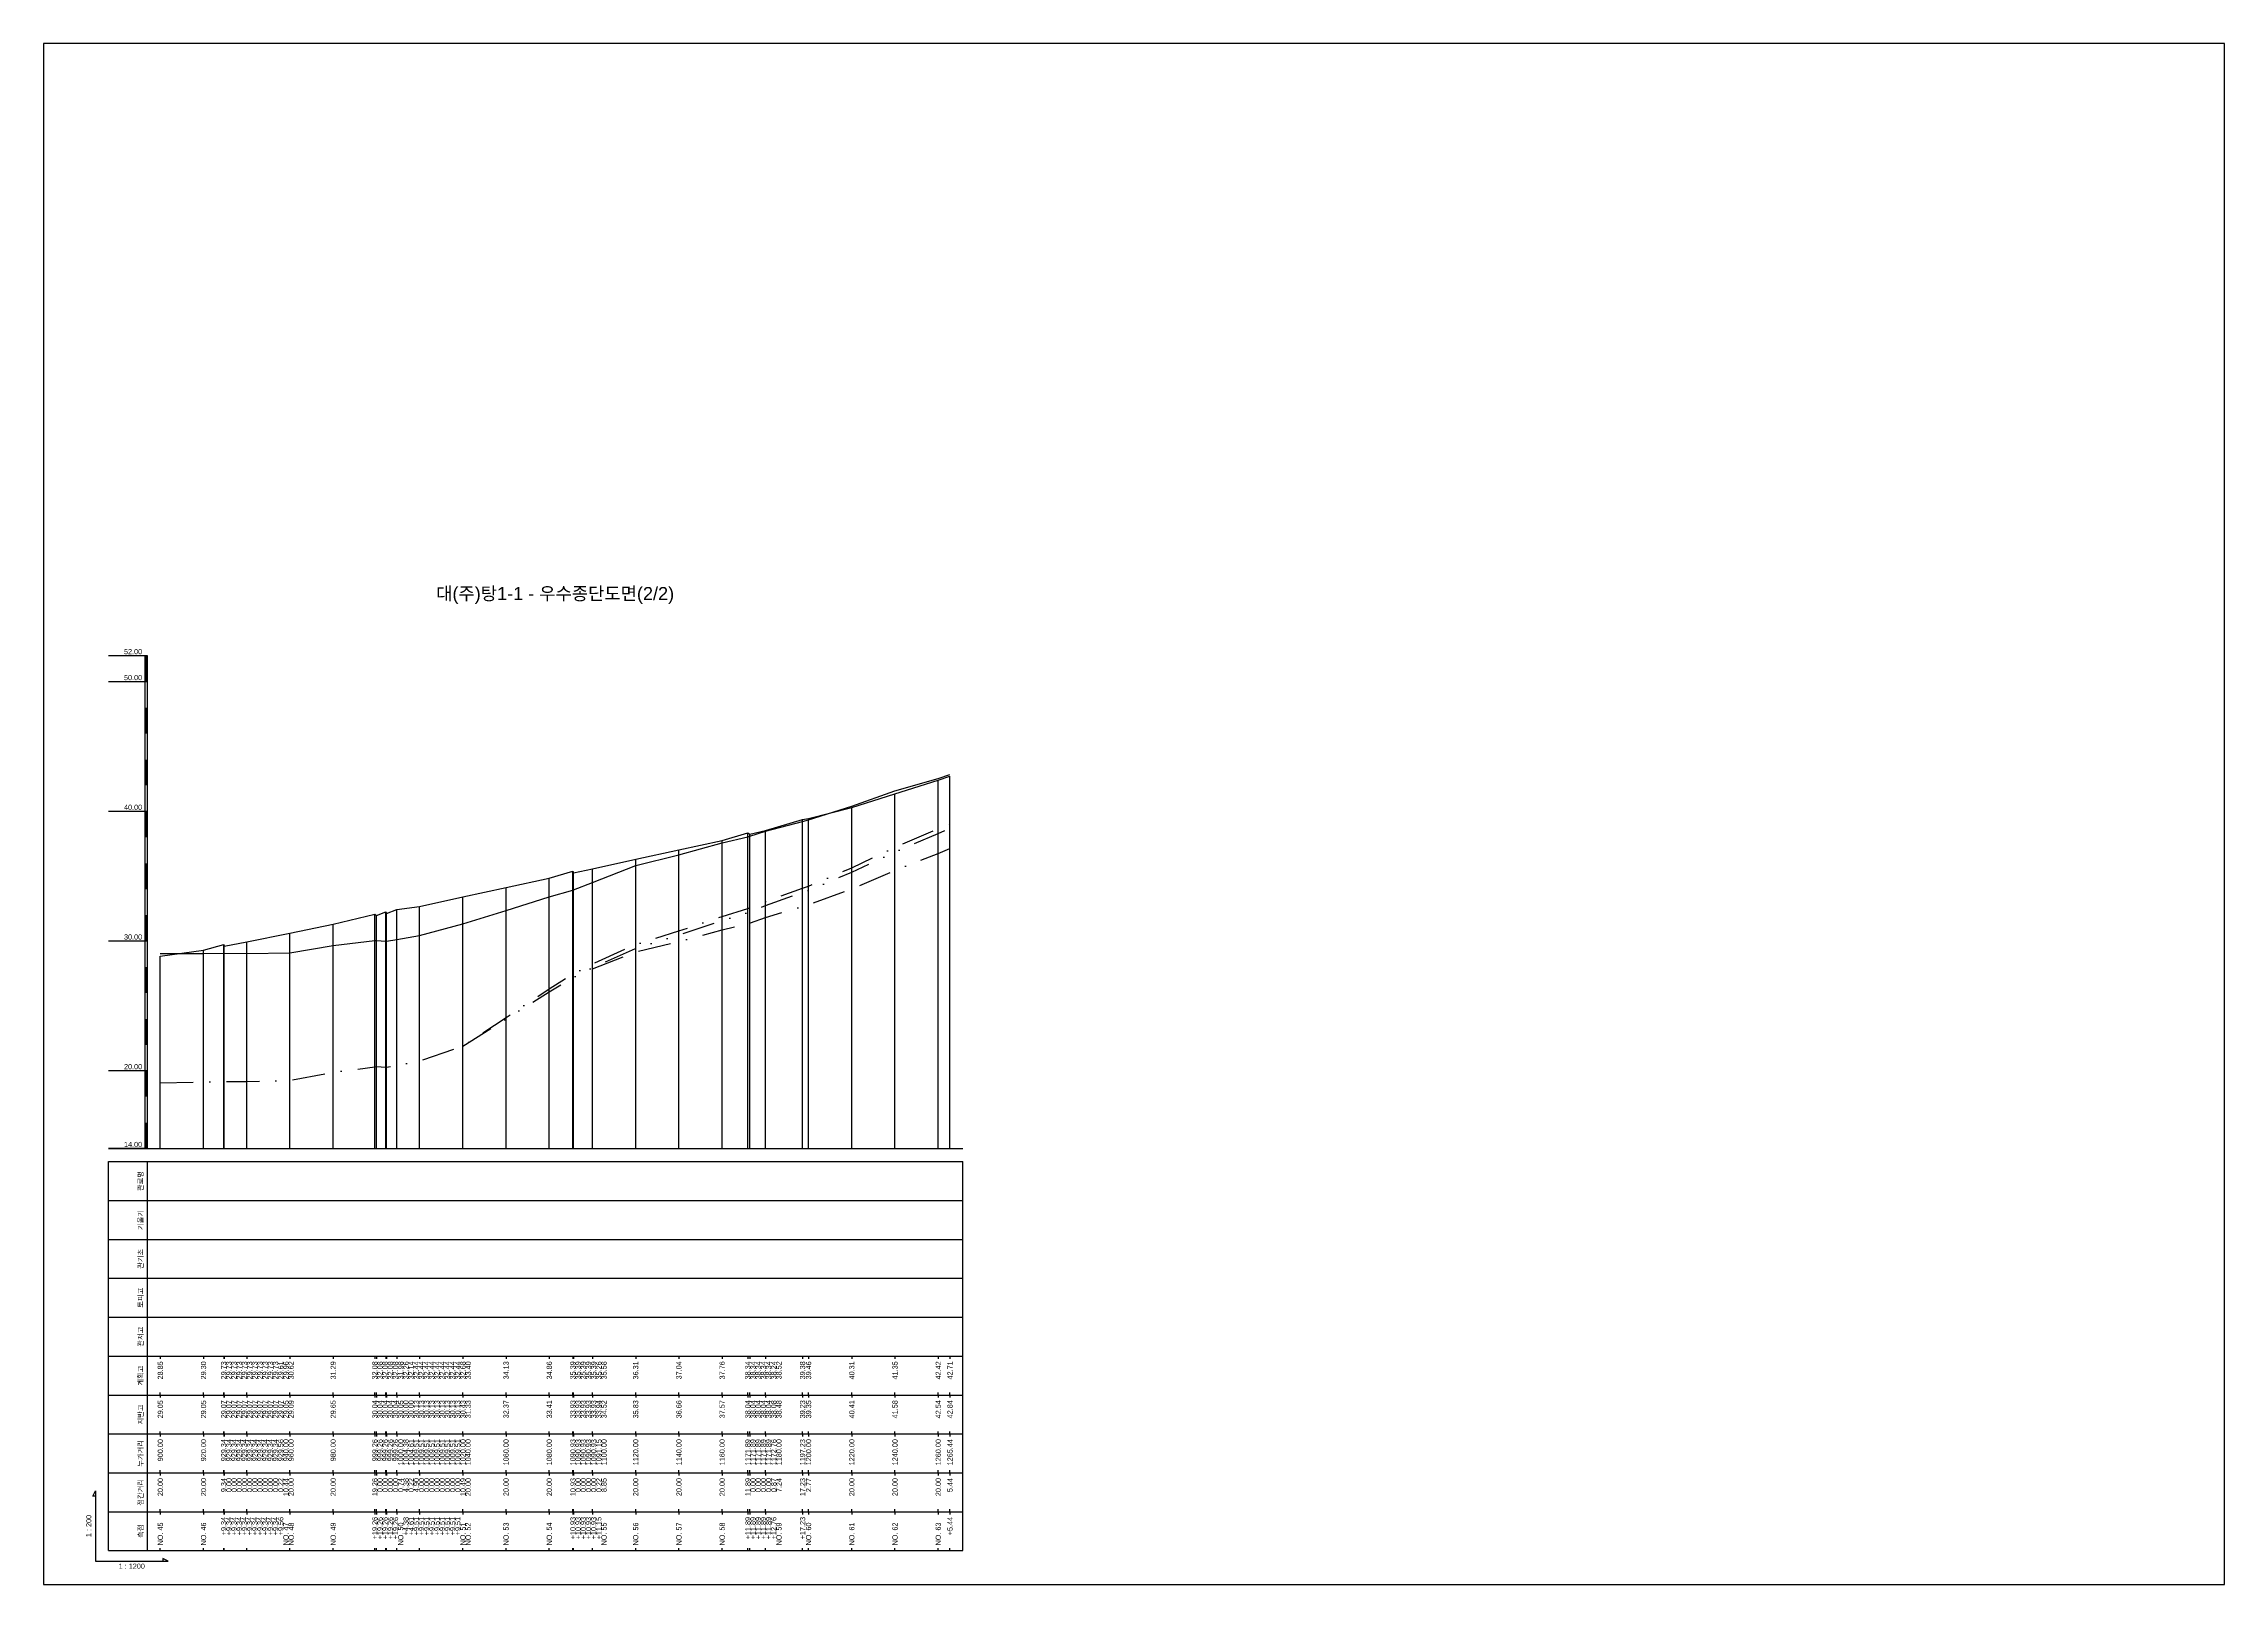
# Model space of a CAD drawing. Header units: millimetres. Extents: x -105495 to 3444, y -108190 to 2013.
# Drawn here: x 1742 to 2583, y -25760 to -25166 of the extents above; entities that cross this region are included whole.
import ezdxf
from ezdxf.enums import TextEntityAlignment as Align

# ---------------------------------------------------------------- set-up
doc = ezdxf.new("R2010")
doc.units = ezdxf.units.MM
for name, pattern in [('BORDER', [44.45, 12.7, -6.35, 12.7, -6.35, 0, -6.35]), ('DASHDOT', [25.4, 12.7, -6.35, 0, -6.35]), ('DIVIDE', [31.75, 12.7, -6.35, 0, -6.35, 0, -6.35])]:
    doc.linetypes.add(name, pattern=pattern)
for name, color, linetype in [('KZ_종단_계획선', 1, 'Continuous'), ('KZ_종단_노선명', 7, 'Continuous'), ('KZ_종단_도각', 7, 'Continuous'), ('KZ_종단_수직선', 7, 'Continuous'), ('KZ_종단_암선1', 56, 'DASHDOT'), ('KZ_종단_암선2', 4, 'DIVIDE'), ('KZ_종단_암선3', 6, 'BORDER'), ('KZ_종단_지반선', 3, 'Continuous'), ('KZ_종단_테이블문자', 7, 'Continuous'), ('KZ_종단_테이블선', 7, 'Continuous'), ('KZ_종단_폴대', 7, 'Continuous')]:
    doc.layers.add(name, color=color, linetype=linetype)
doc.styles.get("Standard").update_dxf_attribs({"font": 'arial.ttf'})

msp = doc.modelspace()

# ---------------------------------------------------------------- linework, layer by layer
at = {"layer": 'KZ_종단_계획선'}
msp.add_lwpolyline([(1787, -25517.77), (1787, -25517.77), (1803.67, -25515.52), (1811.45, -25513.34), (1811.45, -25513.34), (1811.45, -25513.34), (1811.45, -25513.34), (1811.45, -25513.34), (1811.45, -25513.34), (1811.45, -25513.34), (1811.45, -25513.34), (1811.45, -25513.34), (1811.45, -25513.34), (1811.45, -25513.34), (1811.64, -25513.97), (1820.33, -25512.22), (1837, -25508.88), (1853.67, -25505.53), (1869.71, -25501.59), (1869.71, -25501.59), (1869.71, -25501.59), (1869.71, -25501.59), (1869.71, -25501.59), (1870.33, -25502.12), (1873.99, -25500.7), (1874.17, -25501.32), (1878.26, -25499.79), (1878.26, -25499.79), (1878.26, -25499.79), (1878.26, -25499.79), (1878.26, -25499.79), (1878.26, -25499.79), (1878.26, -25499.79), (1878.26, -25499.79), (1878.26, -25499.79), (1887, -25498.6), (1903.67, -25494.98), (1920.33, -25491.35), (1937, -25487.72), (1946.11, -25485.07), (1946.11, -25485.07), (1946.11, -25485.07), (1946.11, -25485.07), (1946.11, -25485.07), (1946.3, -25485.69), (1953.67, -25484.08), (1970.33, -25480.45), (1987, -25476.81), (2003.67, -25473.18), (2013.58, -25470.32), (2013.58, -25470.32), (2013.58, -25470.32), (2013.58, -25470.32), (2013.58, -25470.32), (2014.3, -25470.82), (2020.33, -25469.41), (2034.69, -25465.09), (2037, -25464.7), (2053.67, -25460.44), (2070.33, -25455.25), (2087, -25449.91), (2091.53, -25448.46)], dxfattribs=at)
at = {"layer": 'KZ_종단_도각'}
msp.add_lwpolyline([(1742, -25760), (2583, -25760), (2583, -25166), (1742, -25166)], close=True, dxfattribs=at)
at = {"layer": 'KZ_종단_수직선'}
for p, q in [((2091.53, -25592), (2091.53, -25448.46)), ((2070.33, -25592), (2070.33, -25455.25)), ((2087, -25592), (2087, -25449.91)), ((2034.69, -25592), (2034.69, -25465.09)), ((2037, -25592), (2037, -25464.7)), ((2053.67, -25592), (2053.67, -25460.44)), ((2003.67, -25592), (2003.67, -25473.18)), ((2013.57, -25592), (2013.57, -25470.32)), ((2013.57, -25592), (2013.57, -25470.32)), ((2013.57, -25592), (2013.57, -25470.32)), ((2013.57, -25592), (2013.57, -25470.32)), ((2013.57, -25592), (2013.57, -25470.32)), ((2014.3, -25592), (2014.3, -25470.82)), ((2020.33, -25592), (2020.33, -25469.41)), ((1970.33, -25592), (1970.33, -25480.45)), ((1987, -25592), (1987, -25476.81)), ((1937, -25592), (1937, -25487.72)), ((1946.11, -25592), (1946.11, -25485.07)), ((1946.11, -25592), (1946.11, -25485.07)), ((1946.11, -25592), (1946.11, -25485.07)), ((1946.11, -25592), (1946.11, -25485.07)), ((1946.11, -25592), (1946.11, -25485.07)), ((1946.29, -25592), (1946.29, -25485.69)), ((1953.67, -25592), (1953.67, -25484.08)), ((1887, -25592), (1887, -25498.6)), ((1903.67, -25592), (1903.67, -25494.98)), ((1920.33, -25592), (1920.33, -25491.35)), ((1853.67, -25592), (1853.67, -25505.53)), ((1869.72, -25592), (1869.72, -25501.59)), ((1869.72, -25592), (1869.72, -25501.59)), ((1869.72, -25592), (1869.72, -25501.59)), ((1869.72, -25592), (1869.72, -25501.59)), ((1869.72, -25592), (1869.72, -25501.59)), ((1870.33, -25592), (1870.33, -25502.12)), ((1873.98, -25592), (1873.98, -25500.7)), ((1874.17, -25592), (1874.17, -25501.32)), ((1878.26, -25592), (1878.26, -25499.79)), ((1878.26, -25592), (1878.26, -25499.79)), ((1878.26, -25592), (1878.26, -25499.79)), ((1878.26, -25592), (1878.26, -25499.79)), ((1878.26, -25592), (1878.26, -25499.79)), ((1878.26, -25592), (1878.26, -25499.79)), ((1878.26, -25592), (1878.26, -25499.79)), ((1878.26, -25592), (1878.26, -25499.79)), ((1878.26, -25592), (1878.26, -25499.79)), ((1803.67, -25592), (1803.67, -25515.52)), ((1811.45, -25592), (1811.45, -25513.34)), ((1811.45, -25592), (1811.45, -25513.34)), ((1811.45, -25592), (1811.45, -25513.34)), ((1811.45, -25592), (1811.45, -25513.34)), ((1811.45, -25592), (1811.45, -25513.34)), ((1811.45, -25592), (1811.45, -25513.34)), ((1811.45, -25592), (1811.45, -25513.34)), ((1811.45, -25592), (1811.45, -25513.34)), ((1811.45, -25592), (1811.45, -25513.34)), ((1811.45, -25592), (1811.45, -25513.34)), ((1811.45, -25592), (1811.45, -25513.34)), ((1811.63, -25592), (1811.63, -25513.97)), ((1820.33, -25592), (1820.33, -25512.22)), ((1837, -25592), (1837, -25508.88)), ((1787, -25592), (1787, -25517.77))]:
    msp.add_line(p, q, dxfattribs=at)
at = {"layer": 'KZ_종단_암선1', "flags": 128}
msp.add_lwpolyline([(1787, -25566.58), (1803.67, -25566.37), (1811.45, -25566.16), (1811.45, -25566.16), (1811.45, -25566.16), (1811.45, -25566.16), (1811.45, -25566.16), (1811.45, -25566.16), (1811.45, -25566.16), (1811.45, -25566.16), (1811.45, -25566.16), (1811.45, -25566.16), (1811.45, -25566.16), (1811.63, -25566.16), (1820.33, -25566.09), (1837, -25565.67), (1853.67, -25562.61), (1869.72, -25560.45), (1869.72, -25560.45), (1869.72, -25560.45), (1869.72, -25560.45), (1869.72, -25560.45), (1870.33, -25560.37), (1873.98, -25560.59), (1874.17, -25560.61), (1878.26, -25559.86), (1878.26, -25559.86), (1878.26, -25559.86), (1878.26, -25559.86), (1878.26, -25559.86), (1878.26, -25559.86), (1878.26, -25559.86), (1878.26, -25559.86), (1878.26, -25559.86), (1887, -25558.26), (1903.67, -25552.4), (1920.33, -25541.43), (1937, -25530.42), (1946.11, -25524.65), (1946.11, -25524.65), (1946.11, -25524.65), (1946.11, -25524.65), (1946.11, -25524.65), (1946.29, -25524.54), (1953.67, -25520.86), (1970.33, -25513.26), (1987, -25508.09), (2003.67, -25502.51), (2013.57, -25499.44), (2013.57, -25499.44), (2013.57, -25499.44), (2013.57, -25499.44), (2013.57, -25499.44), (2014.3, -25499.21), (2020.33, -25496.7), (2034.69, -25491.61), (2037, -25490.8), (2053.67, -25483.71), (2070.33, -25475.8), (2087, -25468.67), (2091.53, -25466.55)], dxfattribs=at)
at = {"layer": 'KZ_종단_암선2', "flags": 128}
msp.add_lwpolyline([(1903.67, -25552.5), (1920.33, -25542.04), (1937, -25531.54), (1946.11, -25526.05), (1946.11, -25526.05), (1946.11, -25526.05), (1946.11, -25526.05), (1946.11, -25526.05), (1946.29, -25525.94), (1953.67, -25522.31), (1970.33, -25514.74), (1987, -25509.6), (2003.67, -25504.06), (2013.57, -25501.01), (2013.57, -25501.01), (2013.57, -25501.01), (2013.57, -25501.01), (2013.57, -25501.01), (2014.3, -25500.78), (2020.33, -25498.28), (2034.69, -25493.25), (2037, -25492.44), (2053.67, -25485.42), (2070.33, -25477.59), (2087, -25470.56), (2091.53, -25468.46)], dxfattribs=at)
at = {"layer": 'KZ_종단_암선3', "flags": 128}
msp.add_lwpolyline([(1953.67, -25522.71), (1970.33, -25516.22), (1987, -25512.15), (2003.67, -25507.68), (2013.57, -25505.24), (2013.57, -25505.24), (2013.57, -25505.24), (2013.57, -25505.24), (2013.57, -25505.24), (2014.3, -25505.06), (2020.33, -25502.92), (2034.69, -25498.68), (2037, -25498), (2053.67, -25491.82), (2070.33, -25484.7), (2087, -25478.28), (2091.53, -25476.33)], dxfattribs=at)
at = {"layer": 'KZ_종단_지반선', "flags": 128}
msp.add_lwpolyline([(1787, -25516.73), (1803.67, -25516.77), (1811.45, -25516.67), (1811.45, -25516.67), (1811.45, -25516.67), (1811.45, -25516.67), (1811.45, -25516.67), (1811.45, -25516.67), (1811.45, -25516.67), (1811.45, -25516.67), (1811.45, -25516.67), (1811.45, -25516.67), (1811.45, -25516.67), (1811.63, -25516.67), (1820.33, -25516.73), (1837, -25516.55), (1853.67, -25513.73), (1869.72, -25511.8), (1869.72, -25511.8), (1869.72, -25511.8), (1869.72, -25511.8), (1869.72, -25511.8), (1870.33, -25511.73), (1873.98, -25512.01), (1874.17, -25512.02), (1878.26, -25511.33), (1878.26, -25511.33), (1878.26, -25511.33), (1878.26, -25511.33), (1878.26, -25511.33), (1878.26, -25511.33), (1878.26, -25511.33), (1878.26, -25511.33), (1878.26, -25511.33), (1887, -25509.86), (1903.67, -25505.33), (1920.33, -25500.15), (1937, -25494.94), (1946.11, -25492.34), (1946.11, -25492.34), (1946.11, -25492.34), (1946.11, -25492.34), (1946.11, -25492.34), (1946.29, -25492.28), (1953.67, -25489.41), (1970.33, -25482.83), (1987, -25478.68), (2003.67, -25474.14), (2013.57, -25471.78), (2013.57, -25471.78), (2013.57, -25471.78), (2013.57, -25471.78), (2013.57, -25471.78), (2014.3, -25471.61), (2020.33, -25469.59), (2034.69, -25465.83), (2037, -25465.23), (2053.67, -25459.96), (2070.33, -25454.11), (2087, -25449.28), (2091.53, -25447.81)], dxfattribs=at)
at = {"layer": 'KZ_종단_테이블선'}
for p, q in [((1767, -25592), (2096.53, -25592)), ((1767, -25612), (1767, -25597)), ((1767, -25597), (2096.53, -25597)), ((1782, -25612), (1782, -25597)), ((2096.53, -25612), (2096.53, -25597)), ((1767, -25627), (1767, -25612)), ((1767, -25612), (2096.53, -25612)), ((1782, -25627), (1782, -25612)), ((2096.53, -25627), (2096.53, -25612)), ((1767, -25642), (1767, -25627)), ((1767, -25627), (2096.53, -25627)), ((1782, -25642), (1782, -25627)), ((2096.53, -25642), (2096.53, -25627)), ((1767, -25657), (1767, -25642)), ((1767, -25642), (2096.53, -25642)), ((1782, -25657), (1782, -25642)), ((2096.53, -25657), (2096.53, -25642)), ((1767, -25672), (1767, -25657)), ((1767, -25657), (2096.53, -25657)), ((1782, -25672), (1782, -25657)), ((2096.53, -25672), (2096.53, -25657)), ((1767, -25687), (1767, -25672)), ((1767, -25672), (2096.53, -25672)), ((1782, -25687), (1782, -25672)), ((1787, -25672), (1787, -25673)), ((1803.67, -25672), (1803.67, -25673)), ((1811.45, -25672), (1811.45, -25673)), ((1811.45, -25672), (1811.45, -25673)), ((1811.45, -25672), (1811.45, -25673)), ((1811.45, -25672), (1811.45, -25673)), ((1811.45, -25672), (1811.45, -25673)), ((1811.45, -25672), (1811.45, -25673)), ((1811.45, -25672), (1811.45, -25673)), ((1811.45, -25672), (1811.45, -25673)), ((1811.45, -25672), (1811.45, -25673)), ((1811.45, -25672), (1811.45, -25673)), ((1811.45, -25672), (1811.45, -25673)), ((1811.63, -25672), (1811.63, -25673)), ((1820.33, -25672), (1820.33, -25673)), ((1837, -25672), (1837, -25673)), ((1853.67, -25672), (1853.67, -25673)), ((1869.72, -25672), (1869.72, -25673)), ((1869.72, -25672), (1869.72, -25673)), ((1869.72, -25672), (1869.72, -25673)), ((1869.72, -25672), (1869.72, -25673)), ((1869.72, -25672), (1869.72, -25673)), ((1870.33, -25672), (1870.33, -25673)), ((1873.98, -25672), (1873.98, -25673)), ((1874.17, -25672), (1874.17, -25673)), ((1878.26, -25672), (1878.26, -25673)), ((1878.26, -25672), (1878.26, -25673)), ((1878.26, -25672), (1878.26, -25673)), ((1878.26, -25672), (1878.26, -25673)), ((1878.26, -25672), (1878.26, -25673)), ((1878.26, -25672), (1878.26, -25673)), ((1878.26, -25672), (1878.26, -25673)), ((1878.26, -25672), (1878.26, -25673)), ((1878.26, -25672), (1878.26, -25673)), ((1887, -25672), (1887, -25673)), ((1903.67, -25672), (1903.67, -25673)), ((1920.33, -25672), (1920.33, -25673)), ((1937, -25672), (1937, -25673)), ((1946.11, -25672), (1946.11, -25673)), ((1946.11, -25672), (1946.11, -25673)), ((1946.11, -25672), (1946.11, -25673)), ((1946.11, -25672), (1946.11, -25673)), ((1946.11, -25672), (1946.11, -25673)), ((1946.29, -25672), (1946.29, -25673)), ((1953.67, -25672), (1953.67, -25673)), ((1970.33, -25672), (1970.33, -25673)), ((1987, -25672), (1987, -25673)), ((2003.67, -25672), (2003.67, -25673)), ((2013.57, -25672), (2013.57, -25673)), ((2013.57, -25672), (2013.57, -25673)), ((2013.57, -25672), (2013.57, -25673)), ((2013.57, -25672), (2013.57, -25673)), ((2013.57, -25672), (2013.57, -25673)), ((2014.3, -25672), (2014.3, -25673)), ((2020.33, -25672), (2020.33, -25673)), ((2034.69, -25672), (2034.69, -25673)), ((2037, -25672), (2037, -25673)), ((2053.67, -25672), (2053.67, -25673)), ((2070.33, -25672), (2070.33, -25673)), ((2087, -25672), (2087, -25673)), ((2091.53, -25672), (2091.53, -25673)), ((2096.53, -25687), (2096.53, -25672)), ((1767, -25702), (1767, -25687)), ((1767, -25687), (2096.53, -25687)), ((1782, -25702), (1782, -25687)), ((1787, -25687), (1787, -25686)), ((1787, -25687), (1787, -25688)), ((1803.67, -25687), (1803.67, -25686)), ((1803.67, -25687), (1803.67, -25688)), ((1811.45, -25687), (1811.45, -25686)), ((1811.45, -25687), (1811.45, -25686)), ((1811.45, -25687), (1811.45, -25686)), ((1811.45, -25687), (1811.45, -25686)), ((1811.45, -25687), (1811.45, -25686)), ((1811.45, -25687), (1811.45, -25686)), ((1811.45, -25687), (1811.45, -25686)), ((1811.45, -25687), (1811.45, -25686)), ((1811.45, -25687), (1811.45, -25686)), ((1811.45, -25687), (1811.45, -25686)), ((1811.45, -25687), (1811.45, -25686)), ((1811.45, -25687), (1811.45, -25688)), ((1811.45, -25687), (1811.45, -25688)), ((1811.45, -25687), (1811.45, -25688)), ((1811.45, -25687), (1811.45, -25688)), ((1811.45, -25687), (1811.45, -25688)), ((1811.45, -25687), (1811.45, -25688)), ((1811.45, -25687), (1811.45, -25688)), ((1811.45, -25687), (1811.45, -25688)), ((1811.45, -25687), (1811.45, -25688)), ((1811.45, -25687), (1811.45, -25688)), ((1811.45, -25687), (1811.45, -25688)), ((1811.63, -25687), (1811.63, -25686)), ((1811.63, -25687), (1811.63, -25688)), ((1820.33, -25687), (1820.33, -25686)), ((1820.33, -25687), (1820.33, -25688)), ((1837, -25687), (1837, -25686)), ((1837, -25687), (1837, -25688)), ((1853.67, -25687), (1853.67, -25686)), ((1853.67, -25687), (1853.67, -25688)), ((1869.72, -25687), (1869.72, -25686)), ((1869.72, -25687), (1869.72, -25686)), ((1869.72, -25687), (1869.72, -25686)), ((1869.72, -25687), (1869.72, -25686)), ((1869.72, -25687), (1869.72, -25686)), ((1869.72, -25687), (1869.72, -25688)), ((1869.72, -25687), (1869.72, -25688)), ((1869.72, -25687), (1869.72, -25688)), ((1869.72, -25687), (1869.72, -25688)), ((1869.72, -25687), (1869.72, -25688)), ((1870.33, -25687), (1870.33, -25686)), ((1870.33, -25687), (1870.33, -25688)), ((1873.98, -25687), (1873.98, -25686)), ((1873.98, -25687), (1873.98, -25688)), ((1874.17, -25687), (1874.17, -25686)), ((1874.17, -25687), (1874.17, -25688)), ((1878.26, -25687), (1878.26, -25686)), ((1878.26, -25687), (1878.26, -25686)), ((1878.26, -25687), (1878.26, -25686)), ((1878.26, -25687), (1878.26, -25686)), ((1878.26, -25687), (1878.26, -25686)), ((1878.26, -25687), (1878.26, -25686)), ((1878.26, -25687), (1878.26, -25686)), ((1878.26, -25687), (1878.26, -25686)), ((1878.26, -25687), (1878.26, -25686)), ((1878.26, -25687), (1878.26, -25688)), ((1878.26, -25687), (1878.26, -25688)), ((1878.26, -25687), (1878.26, -25688)), ((1878.26, -25687), (1878.26, -25688)), ((1878.26, -25687), (1878.26, -25688)), ((1878.26, -25687), (1878.26, -25688)), ((1878.26, -25687), (1878.26, -25688)), ((1878.26, -25687), (1878.26, -25688)), ((1878.26, -25687), (1878.26, -25688)), ((1887, -25687), (1887, -25686)), ((1887, -25687), (1887, -25688)), ((1903.67, -25687), (1903.67, -25686)), ((1903.67, -25687), (1903.67, -25688)), ((1920.33, -25687), (1920.33, -25686)), ((1920.33, -25687), (1920.33, -25688)), ((1937, -25687), (1937, -25686)), ((1937, -25687), (1937, -25688)), ((1946.11, -25687), (1946.11, -25686)), ((1946.11, -25687), (1946.11, -25686)), ((1946.11, -25687), (1946.11, -25686)), ((1946.11, -25687), (1946.11, -25686)), ((1946.11, -25687), (1946.11, -25686)), ((1946.11, -25687), (1946.11, -25688)), ((1946.11, -25687), (1946.11, -25688)), ((1946.11, -25687), (1946.11, -25688)), ((1946.11, -25687), (1946.11, -25688)), ((1946.11, -25687), (1946.11, -25688)), ((1946.29, -25687), (1946.29, -25686)), ((1946.29, -25687), (1946.29, -25688)), ((1953.67, -25687), (1953.67, -25686)), ((1953.67, -25687), (1953.67, -25688)), ((1970.33, -25687), (1970.33, -25686)), ((1970.33, -25687), (1970.33, -25688)), ((1987, -25687), (1987, -25686)), ((1987, -25687), (1987, -25688)), ((2003.67, -25687), (2003.67, -25686)), ((2003.67, -25687), (2003.67, -25688)), ((2013.57, -25687), (2013.57, -25686)), ((2013.57, -25687), (2013.57, -25686)), ((2013.57, -25687), (2013.57, -25686)), ((2013.57, -25687), (2013.57, -25686)), ((2013.57, -25687), (2013.57, -25686)), ((2013.57, -25687), (2013.57, -25688)), ((2013.57, -25687), (2013.57, -25688)), ((2013.57, -25687), (2013.57, -25688)), ((2013.57, -25687), (2013.57, -25688)), ((2013.57, -25687), (2013.57, -25688)), ((2014.3, -25687), (2014.3, -25686)), ((2014.3, -25687), (2014.3, -25688)), ((2020.33, -25687), (2020.33, -25686)), ((2020.33, -25687), (2020.33, -25688)), ((2034.69, -25687), (2034.69, -25686)), ((2034.69, -25687), (2034.69, -25688)), ((2037, -25687), (2037, -25686)), ((2037, -25687), (2037, -25688)), ((2053.67, -25687), (2053.67, -25686)), ((2053.67, -25687), (2053.67, -25688)), ((2070.33, -25687), (2070.33, -25686)), ((2070.33, -25687), (2070.33, -25688)), ((2087, -25687), (2087, -25686)), ((2087, -25687), (2087, -25688)), ((2091.53, -25687), (2091.53, -25686)), ((2091.53, -25687), (2091.53, -25688)), ((2096.53, -25702), (2096.53, -25687)), ((1767, -25717), (1767, -25702)), ((1767, -25702), (2096.53, -25702)), ((1782, -25717), (1782, -25702)), ((1787, -25702), (1787, -25701)), ((1787, -25702), (1787, -25703)), ((1803.67, -25702), (1803.67, -25701)), ((1803.67, -25702), (1803.67, -25703)), ((1811.45, -25702), (1811.45, -25701)), ((1811.45, -25702), (1811.45, -25701)), ((1811.45, -25702), (1811.45, -25701)), ((1811.45, -25702), (1811.45, -25701)), ((1811.45, -25702), (1811.45, -25701)), ((1811.45, -25702), (1811.45, -25701)), ((1811.45, -25702), (1811.45, -25701)), ((1811.45, -25702), (1811.45, -25701)), ((1811.45, -25702), (1811.45, -25701)), ((1811.45, -25702), (1811.45, -25701)), ((1811.45, -25702), (1811.45, -25701)), ((1811.45, -25702), (1811.45, -25703)), ((1811.45, -25702), (1811.45, -25703)), ((1811.45, -25702), (1811.45, -25703)), ((1811.45, -25702), (1811.45, -25703)), ((1811.45, -25702), (1811.45, -25703)), ((1811.45, -25702), (1811.45, -25703)), ((1811.45, -25702), (1811.45, -25703)), ((1811.45, -25702), (1811.45, -25703)), ((1811.45, -25702), (1811.45, -25703)), ((1811.45, -25702), (1811.45, -25703)), ((1811.45, -25702), (1811.45, -25703)), ((1811.63, -25702), (1811.63, -25701)), ((1811.63, -25702), (1811.63, -25703)), ((1820.33, -25702), (1820.33, -25701)), ((1820.33, -25702), (1820.33, -25703)), ((1837, -25702), (1837, -25701)), ((1837, -25702), (1837, -25703)), ((1853.67, -25702), (1853.67, -25701)), ((1853.67, -25702), (1853.67, -25703)), ((1869.72, -25702), (1869.72, -25701)), ((1869.72, -25702), (1869.72, -25701)), ((1869.72, -25702), (1869.72, -25701)), ((1869.72, -25702), (1869.72, -25701)), ((1869.72, -25702), (1869.72, -25701)), ((1869.72, -25702), (1869.72, -25703)), ((1869.72, -25702), (1869.72, -25703)), ((1869.72, -25702), (1869.72, -25703)), ((1869.72, -25702), (1869.72, -25703)), ((1869.72, -25702), (1869.72, -25703)), ((1870.33, -25702), (1870.33, -25701)), ((1870.33, -25702), (1870.33, -25703)), ((1873.98, -25702), (1873.98, -25701)), ((1873.98, -25702), (1873.98, -25703)), ((1874.17, -25702), (1874.17, -25701)), ((1874.17, -25702), (1874.17, -25703)), ((1878.26, -25702), (1878.26, -25701)), ((1878.26, -25702), (1878.26, -25701)), ((1878.26, -25702), (1878.26, -25701)), ((1878.26, -25702), (1878.26, -25701)), ((1878.26, -25702), (1878.26, -25701)), ((1878.26, -25702), (1878.26, -25701)), ((1878.26, -25702), (1878.26, -25701)), ((1878.26, -25702), (1878.26, -25701)), ((1878.26, -25702), (1878.26, -25701)), ((1878.26, -25702), (1878.26, -25703)), ((1878.26, -25702), (1878.26, -25703)), ((1878.26, -25702), (1878.26, -25703)), ((1878.26, -25702), (1878.26, -25703)), ((1878.26, -25702), (1878.26, -25703)), ((1878.26, -25702), (1878.26, -25703)), ((1878.26, -25702), (1878.26, -25703)), ((1878.26, -25702), (1878.26, -25703)), ((1878.26, -25702), (1878.26, -25703)), ((1887, -25702), (1887, -25701)), ((1887, -25702), (1887, -25703)), ((1903.67, -25702), (1903.67, -25701)), ((1903.67, -25702), (1903.67, -25703)), ((1920.33, -25702), (1920.33, -25701)), ((1920.33, -25702), (1920.33, -25703)), ((1937, -25702), (1937, -25701)), ((1937, -25702), (1937, -25703)), ((1946.11, -25702), (1946.11, -25701)), ((1946.11, -25702), (1946.11, -25701)), ((1946.11, -25702), (1946.11, -25701)), ((1946.11, -25702), (1946.11, -25701)), ((1946.11, -25702), (1946.11, -25701)), ((1946.11, -25702), (1946.11, -25703)), ((1946.11, -25702), (1946.11, -25703)), ((1946.11, -25702), (1946.11, -25703)), ((1946.11, -25702), (1946.11, -25703)), ((1946.11, -25702), (1946.11, -25703)), ((1946.29, -25702), (1946.29, -25701)), ((1946.29, -25702), (1946.29, -25703)), ((1953.67, -25702), (1953.67, -25701)), ((1953.67, -25702), (1953.67, -25703)), ((1970.33, -25702), (1970.33, -25701)), ((1970.33, -25702), (1970.33, -25703)), ((1987, -25702), (1987, -25701)), ((1987, -25702), (1987, -25703)), ((2003.67, -25702), (2003.67, -25701)), ((2003.67, -25702), (2003.67, -25703)), ((2013.57, -25702), (2013.57, -25701)), ((2013.57, -25702), (2013.57, -25701)), ((2013.57, -25702), (2013.57, -25701)), ((2013.57, -25702), (2013.57, -25701)), ((2013.57, -25702), (2013.57, -25701)), ((2013.57, -25702), (2013.57, -25703)), ((2013.57, -25702), (2013.57, -25703)), ((2013.57, -25702), (2013.57, -25703)), ((2013.57, -25702), (2013.57, -25703)), ((2013.57, -25702), (2013.57, -25703)), ((2014.3, -25702), (2014.3, -25701)), ((2014.3, -25702), (2014.3, -25703)), ((2020.33, -25702), (2020.33, -25701)), ((2020.33, -25702), (2020.33, -25703)), ((2034.69, -25702), (2034.69, -25701)), ((2034.69, -25702), (2034.69, -25703)), ((2037, -25702), (2037, -25701)), ((2037, -25702), (2037, -25703)), ((2053.67, -25702), (2053.67, -25701)), ((2053.67, -25702), (2053.67, -25703)), ((2070.33, -25702), (2070.33, -25701)), ((2070.33, -25702), (2070.33, -25703)), ((2087, -25702), (2087, -25701)), ((2087, -25702), (2087, -25703)), ((2091.53, -25702), (2091.53, -25701)), ((2091.53, -25702), (2091.53, -25703)), ((2096.53, -25717), (2096.53, -25702)), ((1767, -25732), (1767, -25717)), ((1767, -25717), (2096.53, -25717)), ((1782, -25732), (1782, -25717)), ((1787, -25717), (1787, -25716)), ((1787, -25717), (1787, -25718)), ((1803.67, -25717), (1803.67, -25716)), ((1803.67, -25717), (1803.67, -25718)), ((1811.45, -25717), (1811.45, -25716)), ((1811.45, -25717), (1811.45, -25716)), ((1811.45, -25717), (1811.45, -25716)), ((1811.45, -25717), (1811.45, -25716)), ((1811.45, -25717), (1811.45, -25716)), ((1811.45, -25717), (1811.45, -25716)), ((1811.45, -25717), (1811.45, -25716)), ((1811.45, -25717), (1811.45, -25716)), ((1811.45, -25717), (1811.45, -25716)), ((1811.45, -25717), (1811.45, -25716)), ((1811.45, -25717), (1811.45, -25716)), ((1811.45, -25717), (1811.45, -25718)), ((1811.45, -25717), (1811.45, -25718)), ((1811.45, -25717), (1811.45, -25718)), ((1811.45, -25717), (1811.45, -25718)), ((1811.45, -25717), (1811.45, -25718)), ((1811.45, -25717), (1811.45, -25718)), ((1811.45, -25717), (1811.45, -25718)), ((1811.45, -25717), (1811.45, -25718)), ((1811.45, -25717), (1811.45, -25718)), ((1811.45, -25717), (1811.45, -25718)), ((1811.45, -25717), (1811.45, -25718)), ((1811.63, -25717), (1811.63, -25716)), ((1811.63, -25717), (1811.63, -25718)), ((1820.33, -25717), (1820.33, -25716)), ((1820.33, -25717), (1820.33, -25718)), ((1837, -25717), (1837, -25716)), ((1837, -25717), (1837, -25718)), ((1853.67, -25717), (1853.67, -25716)), ((1853.67, -25717), (1853.67, -25718)), ((1869.72, -25717), (1869.72, -25716)), ((1869.72, -25717), (1869.72, -25716)), ((1869.72, -25717), (1869.72, -25716)), ((1869.72, -25717), (1869.72, -25716)), ((1869.72, -25717), (1869.72, -25716)), ((1869.72, -25717), (1869.72, -25718)), ((1869.72, -25717), (1869.72, -25718)), ((1869.72, -25717), (1869.72, -25718)), ((1869.72, -25717), (1869.72, -25718)), ((1869.72, -25717), (1869.72, -25718)), ((1870.33, -25717), (1870.33, -25716)), ((1870.33, -25717), (1870.33, -25718)), ((1873.98, -25717), (1873.98, -25716)), ((1873.98, -25717), (1873.98, -25718)), ((1874.17, -25717), (1874.17, -25716)), ((1874.17, -25717), (1874.17, -25718)), ((1878.26, -25717), (1878.26, -25716)), ((1878.26, -25717), (1878.26, -25716)), ((1878.26, -25717), (1878.26, -25716)), ((1878.26, -25717), (1878.26, -25716)), ((1878.26, -25717), (1878.26, -25716)), ((1878.26, -25717), (1878.26, -25716)), ((1878.26, -25717), (1878.26, -25716)), ((1878.26, -25717), (1878.26, -25716)), ((1878.26, -25717), (1878.26, -25716)), ((1878.26, -25717), (1878.26, -25718)), ((1878.26, -25717), (1878.26, -25718)), ((1878.26, -25717), (1878.26, -25718)), ((1878.26, -25717), (1878.26, -25718)), ((1878.26, -25717), (1878.26, -25718)), ((1878.26, -25717), (1878.26, -25718)), ((1878.26, -25717), (1878.26, -25718)), ((1878.26, -25717), (1878.26, -25718)), ((1878.26, -25717), (1878.26, -25718)), ((1887, -25717), (1887, -25716)), ((1887, -25717), (1887, -25718)), ((1903.67, -25717), (1903.67, -25716)), ((1903.67, -25717), (1903.67, -25718)), ((1920.33, -25717), (1920.33, -25716)), ((1920.33, -25717), (1920.33, -25718)), ((1937, -25717), (1937, -25716)), ((1937, -25717), (1937, -25718)), ((1946.11, -25717), (1946.11, -25716)), ((1946.11, -25717), (1946.11, -25716)), ((1946.11, -25717), (1946.11, -25716)), ((1946.11, -25717), (1946.11, -25716)), ((1946.11, -25717), (1946.11, -25716)), ((1946.11, -25717), (1946.11, -25718)), ((1946.11, -25717), (1946.11, -25718)), ((1946.11, -25717), (1946.11, -25718)), ((1946.11, -25717), (1946.11, -25718)), ((1946.11, -25717), (1946.11, -25718)), ((1946.29, -25717), (1946.29, -25716)), ((1946.29, -25717), (1946.29, -25718)), ((1953.67, -25717), (1953.67, -25716)), ((1953.67, -25717), (1953.67, -25718)), ((1970.33, -25717), (1970.33, -25716)), ((1970.33, -25717), (1970.33, -25718)), ((1987, -25717), (1987, -25716)), ((1987, -25717), (1987, -25718)), ((2003.67, -25717), (2003.67, -25716)), ((2003.67, -25717), (2003.67, -25718)), ((2013.57, -25717), (2013.57, -25716)), ((2013.57, -25717), (2013.57, -25716)), ((2013.57, -25717), (2013.57, -25716)), ((2013.57, -25717), (2013.57, -25716)), ((2013.57, -25717), (2013.57, -25716)), ((2013.57, -25717), (2013.57, -25718)), ((2013.57, -25717), (2013.57, -25718)), ((2013.57, -25717), (2013.57, -25718)), ((2013.57, -25717), (2013.57, -25718)), ((2013.57, -25717), (2013.57, -25718)), ((2014.3, -25717), (2014.3, -25716)), ((2014.3, -25717), (2014.3, -25718)), ((2020.33, -25717), (2020.33, -25716)), ((2020.33, -25717), (2020.33, -25718)), ((2034.69, -25717), (2034.69, -25716)), ((2034.69, -25717), (2034.69, -25718)), ((2037, -25717), (2037, -25716)), ((2037, -25717), (2037, -25718)), ((2053.67, -25717), (2053.67, -25716)), ((2053.67, -25717), (2053.67, -25718)), ((2070.33, -25717), (2070.33, -25716)), ((2070.33, -25717), (2070.33, -25718)), ((2087, -25717), (2087, -25716)), ((2087, -25717), (2087, -25718)), ((2091.53, -25717), (2091.53, -25716)), ((2091.53, -25717), (2091.53, -25718)), ((2096.53, -25732), (2096.53, -25717)), ((1767, -25747), (1767, -25732)), ((1767, -25732), (2096.53, -25732)), ((1782, -25747), (1782, -25732)), ((1787, -25732), (1787, -25731)), ((1787, -25732), (1787, -25733)), ((1803.67, -25732), (1803.67, -25731)), ((1803.67, -25732), (1803.67, -25733)), ((1811.45, -25732), (1811.45, -25731)), ((1811.45, -25732), (1811.45, -25731)), ((1811.45, -25732), (1811.45, -25731)), ((1811.45, -25732), (1811.45, -25731)), ((1811.45, -25732), (1811.45, -25731)), ((1811.45, -25732), (1811.45, -25731)), ((1811.45, -25732), (1811.45, -25731)), ((1811.45, -25732), (1811.45, -25731)), ((1811.45, -25732), (1811.45, -25731)), ((1811.45, -25732), (1811.45, -25731)), ((1811.45, -25732), (1811.45, -25731)), ((1811.45, -25732), (1811.45, -25733)), ((1811.45, -25732), (1811.45, -25733)), ((1811.45, -25732), (1811.45, -25733)), ((1811.45, -25732), (1811.45, -25733)), ((1811.45, -25732), (1811.45, -25733)), ((1811.45, -25732), (1811.45, -25733)), ((1811.45, -25732), (1811.45, -25733)), ((1811.45, -25732), (1811.45, -25733)), ((1811.45, -25732), (1811.45, -25733)), ((1811.45, -25732), (1811.45, -25733)), ((1811.45, -25732), (1811.45, -25733)), ((1811.63, -25732), (1811.63, -25731)), ((1811.63, -25732), (1811.63, -25733)), ((1820.33, -25732), (1820.33, -25731)), ((1820.33, -25732), (1820.33, -25733)), ((1837, -25732), (1837, -25731)), ((1837, -25732), (1837, -25733)), ((1853.67, -25732), (1853.67, -25731)), ((1853.67, -25732), (1853.67, -25733)), ((1869.72, -25732), (1869.72, -25731)), ((1869.72, -25732), (1869.72, -25731)), ((1869.72, -25732), (1869.72, -25731)), ((1869.72, -25732), (1869.72, -25731)), ((1869.72, -25732), (1869.72, -25731)), ((1869.72, -25732), (1869.72, -25733)), ((1869.72, -25732), (1869.72, -25733)), ((1869.72, -25732), (1869.72, -25733)), ((1869.72, -25732), (1869.72, -25733)), ((1869.72, -25732), (1869.72, -25733)), ((1870.33, -25732), (1870.33, -25731)), ((1870.33, -25732), (1870.33, -25733)), ((1873.98, -25732), (1873.98, -25731)), ((1873.98, -25732), (1873.98, -25733)), ((1874.17, -25732), (1874.17, -25731)), ((1874.17, -25732), (1874.17, -25733)), ((1878.26, -25732), (1878.26, -25731)), ((1878.26, -25732), (1878.26, -25731)), ((1878.26, -25732), (1878.26, -25731)), ((1878.26, -25732), (1878.26, -25731)), ((1878.26, -25732), (1878.26, -25731)), ((1878.26, -25732), (1878.26, -25731)), ((1878.26, -25732), (1878.26, -25731)), ((1878.26, -25732), (1878.26, -25731)), ((1878.26, -25732), (1878.26, -25731)), ((1878.26, -25732), (1878.26, -25733)), ((1878.26, -25732), (1878.26, -25733)), ((1878.26, -25732), (1878.26, -25733)), ((1878.26, -25732), (1878.26, -25733)), ((1878.26, -25732), (1878.26, -25733)), ((1878.26, -25732), (1878.26, -25733)), ((1878.26, -25732), (1878.26, -25733)), ((1878.26, -25732), (1878.26, -25733)), ((1878.26, -25732), (1878.26, -25733)), ((1887, -25732), (1887, -25731)), ((1887, -25732), (1887, -25733)), ((1903.67, -25732), (1903.67, -25731)), ((1903.67, -25732), (1903.67, -25733)), ((1920.33, -25732), (1920.33, -25731)), ((1920.33, -25732), (1920.33, -25733)), ((1937, -25732), (1937, -25731)), ((1937, -25732), (1937, -25733)), ((1946.11, -25732), (1946.11, -25731)), ((1946.11, -25732), (1946.11, -25731)), ((1946.11, -25732), (1946.11, -25731)), ((1946.11, -25732), (1946.11, -25731)), ((1946.11, -25732), (1946.11, -25731)), ((1946.11, -25732), (1946.11, -25733)), ((1946.11, -25732), (1946.11, -25733)), ((1946.11, -25732), (1946.11, -25733)), ((1946.11, -25732), (1946.11, -25733)), ((1946.11, -25732), (1946.11, -25733)), ((1946.29, -25732), (1946.29, -25731)), ((1946.29, -25732), (1946.29, -25733)), ((1953.67, -25732), (1953.67, -25731)), ((1953.67, -25732), (1953.67, -25733)), ((1970.33, -25732), (1970.33, -25731)), ((1970.33, -25732), (1970.33, -25733)), ((1987, -25732), (1987, -25731)), ((1987, -25732), (1987, -25733)), ((2003.67, -25732), (2003.67, -25731)), ((2003.67, -25732), (2003.67, -25733)), ((2013.57, -25732), (2013.57, -25731)), ((2013.57, -25732), (2013.57, -25731)), ((2013.57, -25732), (2013.57, -25731)), ((2013.57, -25732), (2013.57, -25731)), ((2013.57, -25732), (2013.57, -25731)), ((2013.57, -25732), (2013.57, -25733)), ((2013.57, -25732), (2013.57, -25733)), ((2013.57, -25732), (2013.57, -25733)), ((2013.57, -25732), (2013.57, -25733)), ((2013.57, -25732), (2013.57, -25733)), ((2014.3, -25732), (2014.3, -25731)), ((2014.3, -25732), (2014.3, -25733)), ((2020.33, -25732), (2020.33, -25731)), ((2020.33, -25732), (2020.33, -25733)), ((2034.69, -25732), (2034.69, -25731)), ((2034.69, -25732), (2034.69, -25733)), ((2037, -25732), (2037, -25731)), ((2037, -25732), (2037, -25733)), ((2053.67, -25732), (2053.67, -25731)), ((2053.67, -25732), (2053.67, -25733)), ((2070.33, -25732), (2070.33, -25731)), ((2070.33, -25732), (2070.33, -25733)), ((2087, -25732), (2087, -25731)), ((2087, -25732), (2087, -25733)), ((2091.53, -25732), (2091.53, -25731)), ((2091.53, -25732), (2091.53, -25733)), ((2096.53, -25747), (2096.53, -25732)), ((1767, -25747), (2096.53, -25747)), ((1787, -25747), (1787, -25746)), ((1803.67, -25747), (1803.67, -25746)), ((1811.45, -25747), (1811.45, -25746)), ((1811.45, -25747), (1811.45, -25746)), ((1811.45, -25747), (1811.45, -25746)), ((1811.45, -25747), (1811.45, -25746)), ((1811.45, -25747), (1811.45, -25746)), ((1811.45, -25747), (1811.45, -25746)), ((1811.45, -25747), (1811.45, -25746)), ((1811.45, -25747), (1811.45, -25746)), ((1811.45, -25747), (1811.45, -25746)), ((1811.45, -25747), (1811.45, -25746)), ((1811.45, -25747), (1811.45, -25746)), ((1811.63, -25747), (1811.63, -25746)), ((1820.33, -25747), (1820.33, -25746)), ((1837, -25747), (1837, -25746)), ((1853.67, -25747), (1853.67, -25746)), ((1869.72, -25747), (1869.72, -25746)), ((1869.72, -25747), (1869.72, -25746)), ((1869.72, -25747), (1869.72, -25746)), ((1869.72, -25747), (1869.72, -25746)), ((1869.72, -25747), (1869.72, -25746)), ((1870.33, -25747), (1870.33, -25746)), ((1873.98, -25747), (1873.98, -25746)), ((1874.17, -25747), (1874.17, -25746)), ((1878.26, -25747), (1878.26, -25746)), ((1878.26, -25747), (1878.26, -25746)), ((1878.26, -25747), (1878.26, -25746)), ((1878.26, -25747), (1878.26, -25746)), ((1878.26, -25747), (1878.26, -25746)), ((1878.26, -25747), (1878.26, -25746)), ((1878.26, -25747), (1878.26, -25746)), ((1878.26, -25747), (1878.26, -25746)), ((1878.26, -25747), (1878.26, -25746)), ((1887, -25747), (1887, -25746)), ((1903.67, -25747), (1903.67, -25746)), ((1920.33, -25747), (1920.33, -25746)), ((1937, -25747), (1937, -25746)), ((1946.11, -25747), (1946.11, -25746)), ((1946.11, -25747), (1946.11, -25746)), ((1946.11, -25747), (1946.11, -25746)), ((1946.11, -25747), (1946.11, -25746)), ((1946.11, -25747), (1946.11, -25746)), ((1946.29, -25747), (1946.29, -25746)), ((1953.67, -25747), (1953.67, -25746)), ((1970.33, -25747), (1970.33, -25746)), ((1987, -25747), (1987, -25746)), ((2003.67, -25747), (2003.67, -25746)), ((2013.57, -25747), (2013.57, -25746)), ((2013.57, -25747), (2013.57, -25746)), ((2013.57, -25747), (2013.57, -25746)), ((2013.57, -25747), (2013.57, -25746)), ((2013.57, -25747), (2013.57, -25746)), ((2014.3, -25747), (2014.3, -25746)), ((2020.33, -25747), (2020.33, -25746)), ((2034.69, -25747), (2034.69, -25746)), ((2037, -25747), (2037, -25746)), ((2053.67, -25747), (2053.67, -25746)), ((2070.33, -25747), (2070.33, -25746)), ((2087, -25747), (2087, -25746)), ((2091.53, -25747), (2091.53, -25746))]:
    msp.add_line(p, q, dxfattribs=at)
msp.add_lwpolyline([(1762, -25726), (1761, -25726), (1762, -25724), (1762, -25751), (1790, -25751), (1788, -25750), (1788, -25751)], dxfattribs=at)
at = {"layer": 'KZ_종단_폴대'}
for p, q in [((1782, -25402), (1767, -25402)), ((1782, -25412), (1767, -25412)), ((1782, -25462), (1767, -25462)), ((1782, -25512), (1767, -25512)), ((1782, -25562), (1767, -25562)), ((1782, -25592), (1767, -25592))]:
    msp.add_line(p, q, dxfattribs=at)
at = {"layer": 'KZ_종단_폴대', "const_width": 1}
for points in [[(1781.5, -25412), (1781.5, -25402)], [(1781.5, -25432), (1781.5, -25422)], [(1781.5, -25452), (1781.5, -25442)], [(1781.5, -25472), (1781.5, -25462)], [(1781.5, -25492), (1781.5, -25482)], [(1781.5, -25512), (1781.5, -25502)], [(1781.5, -25532), (1781.5, -25522)], [(1781.5, -25552), (1781.5, -25542)], [(1781.5, -25572), (1781.5, -25562)], [(1781.5, -25592), (1781.5, -25582)]]:
    msp.add_lwpolyline(points, dxfattribs=at)
at = {"layer": 'KZ_종단_폴대'}
msp.add_lwpolyline([(1782, -25592), (1782, -25402), (1781, -25402), (1781, -25592), (1782, -25592)], dxfattribs=at)

# ---------------------------------------------------------------- texts
at = {"layer": 'KZ_종단_노선명'}
msp.add_text('대(주)탕1-1 - 우수종단도면(2/2)', height=5, dxfattribs=at).set_placement((1939.27, -25382), align=Align.BOTTOM_CENTER)
at = {"layer": 'KZ_종단_테이블문자'}
for s, p in [('28.85', (1787, -25674)), ('29.30', (1803.67, -25674)), ('29.73', (1811.45, -25674)), ('29.73', (1813.45, -25674)), ('29.73', (1815.45, -25674)), ('29.73', (1817.45, -25674)), ('29.73', (1819.45, -25674)), ('29.73', (1821.45, -25674)), ('29.73', (1823.45, -25674)), ('29.73', (1825.45, -25674)), ('29.73', (1827.45, -25674)), ('29.73', (1829.45, -25674)), ('29.73', (1831.45, -25674)), ('29.61', (1833.45, -25674)), ('29.96', (1835.45, -25674)), ('30.62', (1837.45, -25674)), ('31.29', (1853.67, -25674)), ('32.08', (1869.72, -25674)), ('32.08', (1871.72, -25674)), ('32.08', (1873.72, -25674)), ('32.08', (1875.72, -25674)), ('32.08', (1877.72, -25674)), ('31.98', (1879.72, -25674)), ('32.26', (1881.72, -25674)), ('32.14', (1883.72, -25674)), ('32.44', (1885.72, -25674)), ('32.44', (1887.72, -25674)), ('32.44', (1889.72, -25674)), ('32.44', (1891.72, -25674)), ('32.44', (1893.72, -25674)), ('32.44', (1895.72, -25674)), ('32.44', (1897.72, -25674)), ('32.44', (1899.72, -25674)), ('32.44', (1901.72, -25674)), ('32.68', (1903.72, -25674)), ('33.40', (1905.72, -25674)), ('34.13', (1920.33, -25674)), ('34.86', (1937, -25674)), ('35.39', (1946.11, -25674)), ('35.39', (1948.11, -25674)), ('35.39', (1950.11, -25674)), ('35.39', (1952.11, -25674)), ('35.39', (1954.11, -25674)), ('35.26', (1956.11, -25674)), ('35.58', (1958.11, -25674)), ('36.31', (1970.33, -25674)), ('37.04', (1987, -25674)), ('37.76', (2003.67, -25674)), ('38.34', (2013.57, -25674)), ('38.34', (2015.57, -25674)), ('38.34', (2017.57, -25674)), ('38.34', (2019.57, -25674)), ('38.34', (2021.57, -25674)), ('38.24', (2023.57, -25674)), ('38.52', (2025.57, -25674)), ('39.38', (2034.69, -25674)), ('39.46', (2037, -25674)), ('40.31', (2053.67, -25674)), ('41.35', (2070.33, -25674)), ('42.42', (2087, -25674)), ('42.71', (2091.53, -25674)), ('29.05', (1787, -25689)), ('29.05', (1803.67, -25689)), ('29.07', (1811.45, -25689)), ('29.07', (1813.45, -25689)), ('29.07', (1815.45, -25689)), ('29.07', (1817.45, -25689)), ('29.07', (1819.45, -25689)), ('29.07', (1821.45, -25689)), ('29.07', (1823.45, -25689)), ('29.07', (1825.45, -25689)), ('29.07', (1827.45, -25689)), ('29.07', (1829.45, -25689)), ('29.07', (1831.45, -25689)), ('29.07', (1833.45, -25689)), ('29.05', (1835.45, -25689)), ('29.09', (1837.45, -25689)), ('29.65', (1853.67, -25689)), ('30.04', (1869.72, -25689)), ('30.04', (1871.72, -25689)), ('30.04', (1873.72, -25689)), ('30.04', (1875.72, -25689)), ('30.04', (1877.72, -25689)), ('30.05', (1879.72, -25689)), ('30.00', (1881.72, -25689)), ('30.00', (1883.72, -25689)), ('30.13', (1885.72, -25689)), ('30.13', (1887.72, -25689)), ('30.13', (1889.72, -25689)), ('30.13', (1891.72, -25689)), ('30.13', (1893.72, -25689)), ('30.13', (1895.72, -25689)), ('30.13', (1897.72, -25689)), ('30.13', (1899.72, -25689)), ('30.13', (1901.72, -25689)), ('30.43', (1903.72, -25689)), ('31.33', (1905.72, -25689)), ('32.37', (1920.33, -25689)), ('33.41', (1937, -25689)), ('33.93', (1946.11, -25689)), ('33.93', (1948.11, -25689)), ('33.93', (1950.11, -25689)), ('33.93', (1952.11, -25689)), ('33.93', (1954.11, -25689)), ('33.94', (1956.11, -25689)), ('34.52', (1958.11, -25689)), ('35.83', (1970.33, -25689)), ('36.66', (1987, -25689)), ('37.57', (2003.67, -25689)), ('38.04', (2013.57, -25689)), ('38.04', (2015.57, -25689)), ('38.04', (2017.57, -25689)), ('38.04', (2019.57, -25689)), ('38.04', (2021.57, -25689)), ('38.08', (2023.57, -25689)), ('38.48', (2025.57, -25689)), ('39.23', (2034.69, -25689)), ('39.35', (2037, -25689)), ('40.41', (2053.67, -25689)), ('41.58', (2070.33, -25689)), ('42.54', (2087, -25689)), ('42.84', (2091.53, -25689)), ('900.00', (1787, -25704)), ('920.00', (1803.67, -25704)), ('929.34', (1811.45, -25704)), ('929.34', (1813.45, -25704)), ('929.34', (1815.45, -25704)), ('929.34', (1817.45, -25704)), ('929.34', (1819.45, -25704)), ('929.34', (1821.45, -25704)), ('929.34', (1823.45, -25704)), ('929.34', (1825.45, -25704)), ('929.34', (1827.45, -25704)), ('929.34', (1829.45, -25704)), ('929.34', (1831.45, -25704)), ('929.56', (1833.45, -25704)), ('940.00', (1835.45, -25704)), ('960.00', (1837.45, -25704)), ('980.00', (1853.67, -25704)), ('999.26', (1869.72, -25704)), ('999.26', (1871.72, -25704)), ('999.26', (1873.72, -25704)), ('999.26', (1875.72, -25704)), ('999.26', (1877.72, -25704)), ('1000.00', (1879.72, -25704)), ('1004.38', (1881.72, -25704)), ('1004.61', (1883.72, -25704)), ('1009.51', (1885.72, -25704)), ('1009.51', (1887.72, -25704)), ('1009.51', (1889.72, -25704)), ('1009.51', (1891.72, -25704)), ('1009.51', (1893.72, -25704)), ('1009.51', (1895.72, -25704)), ('1009.51', (1897.72, -25704)), ('1009.51', (1899.72, -25704)), ('1009.51', (1901.72, -25704)), ('1020.00', (1903.72, -25704)), ('1040.00', (1905.72, -25704)), ('1060.00', (1920.33, -25704)), ('1080.00', (1937, -25704)), ('1090.93', (1946.11, -25704)), ('1090.93', (1948.11, -25704)), ('1090.93', (1950.11, -25704)), ('1090.93', (1952.11, -25704)), ('1090.93', (1954.11, -25704)), ('1091.15', (1956.11, -25704)), ('1100.00', (1958.11, -25704)), ('1120.00', (1970.33, -25704)), ('1140.00', (1987, -25704)), ('1160.00', (2003.67, -25704)), ('1171.89', (2013.57, -25704)), ('1171.89', (2015.57, -25704)), ('1171.89', (2017.57, -25704)), ('1171.89', (2019.57, -25704)), ('1171.89', (2021.57, -25704)), ('1172.76', (2023.57, -25704)), ('1180.00', (2025.57, -25704)), ('1197.23', (2034.69, -25704)), ('1200.00', (2037, -25704)), ('1220.00', (2053.67, -25704)), ('1240.00', (2070.33, -25704)), ('1260.00', (2087, -25704)), ('1265.44', (2091.53, -25704)), ('20.00', (1787, -25719)), ('20.00', (1803.67, -25719)), ('9.34', (1811.45, -25719)), ('0.00', (1813.45, -25719)), ('0.00', (1815.45, -25719)), ('0.00', (1817.45, -25719)), ('0.00', (1819.45, -25719)), ('0.00', (1821.45, -25719)), ('0.00', (1823.45, -25719)), ('0.00', (1825.45, -25719)), ('0.00', (1827.45, -25719)), ('0.00', (1829.45, -25719)), ('0.00', (1831.45, -25719)), ('0.22', (1833.45, -25719)), ('10.44', (1835.45, -25719)), ('20.00', (1837.45, -25719)), ('20.00', (1853.67, -25719)), ('19.26', (1869.72, -25719)), ('0.00', (1871.72, -25719)), ('0.00', (1873.72, -25719)), ('0.00', (1875.72, -25719)), ('0.00', (1877.72, -25719)), ('0.74', (1879.72, -25719)), ('4.38', (1881.72, -25719)), ('0.22', (1883.72, -25719)), ('4.90', (1885.72, -25719)), ('0.00', (1887.72, -25719)), ('0.00', (1889.72, -25719)), ('0.00', (1891.72, -25719)), ('0.00', (1893.72, -25719)), ('0.00', (1895.72, -25719)), ('0.00', (1897.72, -25719)), ('0.00', (1899.72, -25719)), ('0.00', (1901.72, -25719)), ('10.49', (1903.72, -25719)), ('20.00', (1905.72, -25719)), ('20.00', (1920.33, -25719)), ('20.00', (1937, -25719)), ('10.93', (1946.11, -25719)), ('0.00', (1948.11, -25719)), ('0.00', (1950.11, -25719)), ('0.00', (1952.11, -25719)), ('0.00', (1954.11, -25719)), ('0.22', (1956.11, -25719)), ('8.85', (1958.11, -25719)), ('20.00', (1970.33, -25719)), ('20.00', (1987, -25719)), ('20.00', (2003.67, -25719)), ('11.89', (2013.57, -25719)), ('0.00', (2015.57, -25719)), ('0.00', (2017.57, -25719)), ('0.00', (2019.57, -25719)), ('0.00', (2021.57, -25719)), ('0.87', (2023.57, -25719)), ('7.24', (2025.57, -25719)), ('17.23', (2034.69, -25719)), ('2.77', (2037, -25719)), ('20.00', (2053.67, -25719)), ('20.00', (2070.33, -25719)), ('20.00', (2087, -25719)), ('5.44', (2091.53, -25719)), ('+9.34', (1811.45, -25734)), ('+9.34', (1813.45, -25734)), ('+9.34', (1815.45, -25734)), ('+9.34', (1817.45, -25734)), ('+9.34', (1819.45, -25734)), ('+9.34', (1821.45, -25734)), ('+9.34', (1823.45, -25734)), ('+9.34', (1825.45, -25734)), ('+9.34', (1827.45, -25734)), ('+9.34', (1829.45, -25734)), ('+9.34', (1831.45, -25734)), ('+9.56', (1833.45, -25734)), ('+19.26', (1869.72, -25734)), ('+19.26', (1871.72, -25734)), ('+19.26', (1873.72, -25734)), ('+19.26', (1875.72, -25734)), ('+19.26', (1877.72, -25734)), ('+4.38', (1881.72, -25734)), ('+4.61', (1883.72, -25734)), ('+9.51', (1885.72, -25734)), ('+9.51', (1887.72, -25734)), ('+9.51', (1889.72, -25734)), ('+9.51', (1891.72, -25734)), ('+9.51', (1893.72, -25734)), ('+9.51', (1895.72, -25734)), ('+9.51', (1897.72, -25734)), ('+9.51', (1899.72, -25734)), ('+9.51', (1901.72, -25734)), ('+10.93', (1946.11, -25734)), ('+10.93', (1948.11, -25734)), ('+10.93', (1950.11, -25734)), ('+10.93', (1952.11, -25734)), ('+10.93', (1954.11, -25734)), ('+11.15', (1956.11, -25734)), ('+11.89', (2013.57, -25734)), ('+11.89', (2015.57, -25734)), ('+11.89', (2017.57, -25734)), ('+11.89', (2019.57, -25734)), ('+11.89', (2021.57, -25734)), ('+12.76', (2023.57, -25734)), ('+17.23', (2034.69, -25734)), ('+5.44', (2091.53, -25734))]:
    msp.add_text(s, height=2, rotation=90, dxfattribs=at).set_placement(p, align=Align.MIDDLE_RIGHT)
for s, p in [('NO. 45', (1787, -25745)), ('NO. 46', (1803.67, -25745)), ('NO. 47', (1835.45, -25745)), ('NO. 48', (1837.45, -25745)), ('NO. 49', (1853.67, -25745)), ('NO. 50', (1879.72, -25745)), ('NO. 51', (1903.72, -25745)), ('NO. 52', (1905.72, -25745)), ('NO. 53', (1920.33, -25745)), ('NO. 54', (1937, -25745)), ('NO. 55', (1958.11, -25745)), ('NO. 56', (1970.33, -25745)), ('NO. 57', (1987, -25745)), ('NO. 58', (2003.67, -25745)), ('NO. 59', (2025.57, -25745)), ('NO. 60', (2037, -25745)), ('NO. 61', (2053.67, -25745)), ('NO. 62', (2070.33, -25745)), ('NO. 63', (2087, -25745))]:
    msp.add_text(s, height=2, rotation=90, dxfattribs=at).set_placement(p, align=Align.MIDDLE_LEFT)
at = {"layer": 'KZ_종단_테이블선'}
for s, p in [('관로명', (1781, -25604.5)), ('기울기', (1781, -25619.5)), ('관기초', (1781, -25634.5)), ('토피고', (1781, -25649.5)), ('관저고', (1781, -25664.5)), ('계획고', (1781, -25679.5)), ('지반고', (1781, -25694.5)), ('누가거리', (1781, -25709.5)), ('점간거리', (1781, -25724.5)), ('1 : 200', (1761, -25737.5)), ('측점', (1781, -25739.5))]:
    msp.add_text(s, height=2, rotation=90, dxfattribs=at).set_placement(p, align=Align.BOTTOM_CENTER)
msp.add_text('1 : 1200', height=2, dxfattribs=at).set_placement((1776, -25752), align=Align.TOP_CENTER)
at = {"layer": 'KZ_종단_폴대'}
for s, p in [('52.00', (1780, -25402)), ('50.00', (1780, -25412)), ('40.00', (1780, -25462)), ('30.00', (1780, -25512)), ('20.00', (1780, -25562)), ('14.00', (1780, -25592))]:
    msp.add_text(s, height=2, dxfattribs=at).set_placement(p, align=Align.BOTTOM_RIGHT)

doc.saveas('drawing.dxf')
